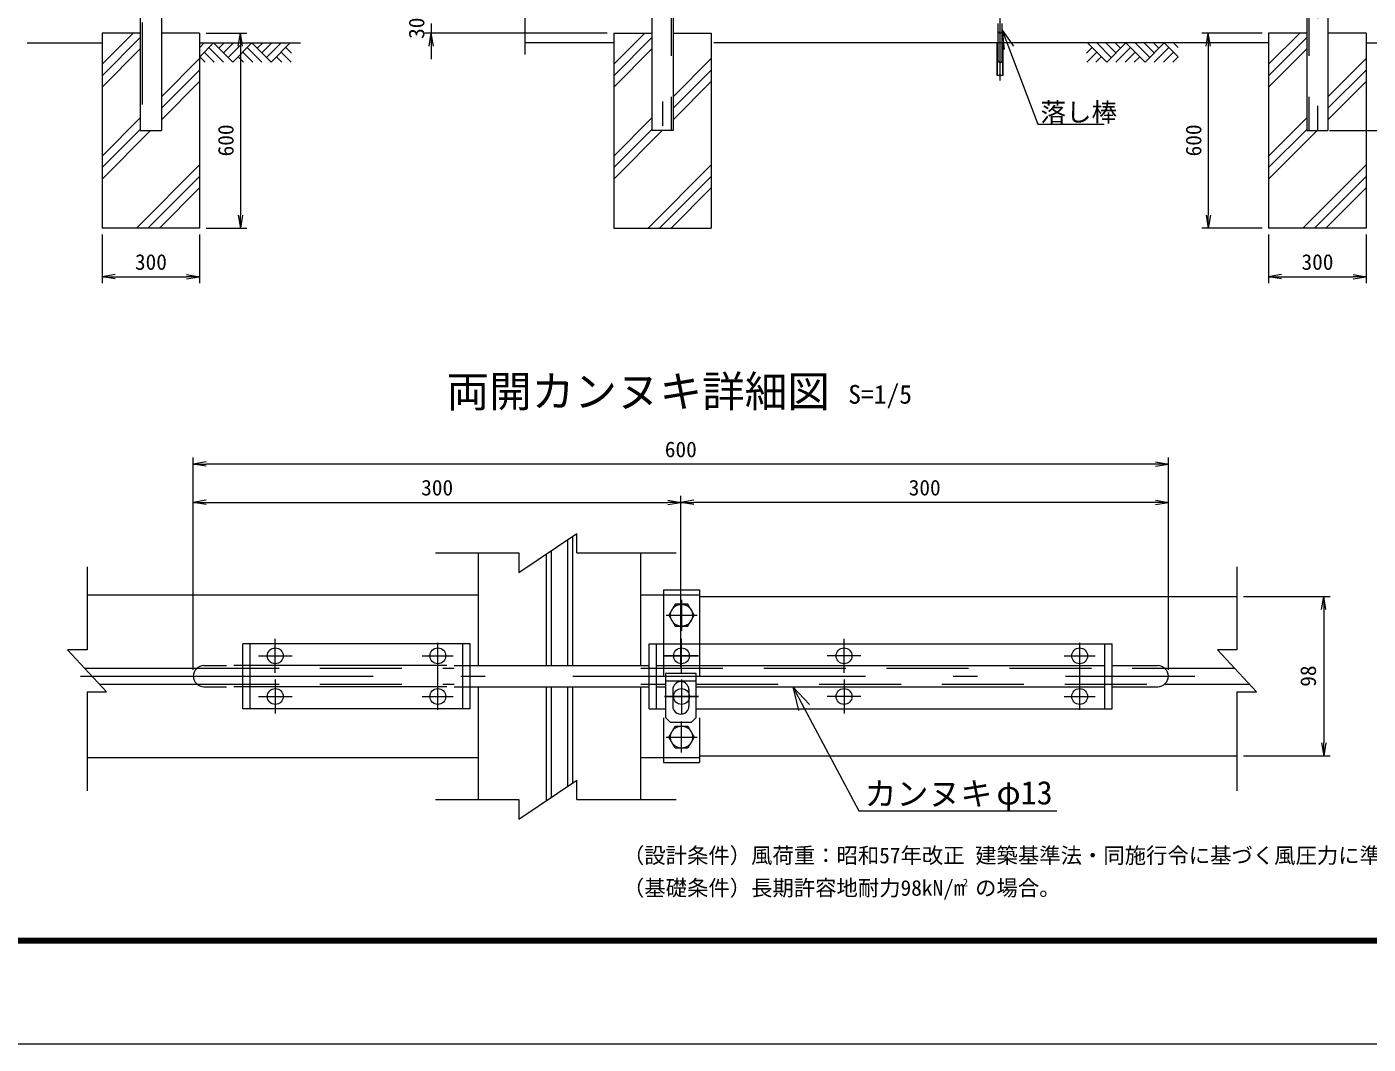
# Model space of a CAD drawing. Units: millimetres, scale not verified, with parts at other scales. Extents: x -5936 to 5936, y -4198 to 4198.
# Drawn here: x -1380 to 2747, y -4198 to -1067 of the extents above; entities that cross this region are included whole.
import ezdxf
from ezdxf.enums import TextEntityAlignment as Align

# ---------------------------------------------------------------- set-up
doc = ezdxf.new("R2010")
doc.units = ezdxf.units.MM
doc.header["$LTSCALE"] = 30
doc.linetypes.add('USER2', pattern=[12.6, 8.4, -4.2])
doc.linetypes.add('USER3', pattern=[50.5, 30, -9, 2.5, -9])
doc.layers.add('0-0_D-TTL-TXT', color=7, linetype='Continuous')
for name, color, linetype, lineweight in [('0-1_27', 3, 'Continuous', 9), ('0-2_D-STR1', 1, 'Continuous', 9), ('0-3_D-STR-TXT', 7, 'Continuous', 9), ('0-5_D-STR4', 7, 'Continuous', 9), ('0-6_0', 7, 'Continuous', 9), ('0-7_22', 7, 'Continuous', 9), ('0-8_D-STR-DIM', 7, 'Continuous', 9), ('0-B_D-DCR-HCH', 7, 'Continuous', 9), ('0-C_1', 7, 'Continuous', 9), ('0-D_D-STR3', 3, 'Continuous', 9), ('0-F_D-TTL', 7, 'Continuous', 9), ('1-0_D-BMK', 2, 'USER3', 9)]:
    doc.layers.add(name, color=color, linetype=linetype, lineweight=lineweight)
doc.styles.add('ＭＳ ゴシック', font='')
doc.styles.get('ＭＳ ゴシック').set_extended_font_data('MS Gothic')

# ---------------------------------------------------------------- blocks, each defined once
blk = doc.blocks.new('G63')
at = {"layer": '0-7_22'}
for p, q in [((155169.7, 85697.5), (155593.9, 86121.8)), ((155169.7, 84849), (156442.5, 86121.8)), ((156018.2, 85697.5), (157366.4, 84349.4)), ((156442.5, 86121.8), (158214.9, 84349.4)), ((157441.7, 86121.8), (156942.1, 85622.2)), ((158290.2, 86121.8), (157366.4, 85197.9)), ((159138.8, 86121.8), (157790.6, 84773.6)), ((159987.3, 86121.8), (158214.9, 84349.4)), ((159563, 85697.6), (160911.2, 84349.4)), ((159987.3, 86121.8), (161759.7, 84349.4)), ((160986.6, 86121.8), (160486.9, 85622.2)), ((161835.1, 86121.8), (160911.2, 85197.9)), ((162683.6, 86121.8), (161335.5, 84773.7)), ((163532.1, 86121.8), (161759.7, 84349.4)), ((163632, 85173.4), (163107.9, 85697.5)), ((155169.7, 84849), (155669.3, 84349.4)), ((155594, 85273.3), (156517.8, 84349.4)), ((158714.5, 84849), (159214.1, 84349.4)), ((159138.8, 85273.3), (160062.7, 84349.4)), ((162759, 84349.4), (162259.3, 84849)), ((163607.5, 84349.4), (162683.6, 85273.3))]:
    blk.add_line(p, q, dxfattribs=at)
blk = doc.blocks.new('_OPEN')
at = {"layer": '0-6_0'}
blk.add_line((-30, 5), (0, 0), dxfattribs=at)
blk.add_lwpolyline([(-30, -5), (0, 0), (-30, 0)], dxfattribs=at)
blk = doc.blocks.new('G84')
at = {"layer": '0-7_22'}
for p, q in [((237021, 85173.4), (237545.1, 85697.5)), ((237120.8, 86121.8), (238893.3, 84349.4)), ((237969.3, 86121.8), (239317.5, 84773.7)), ((238817.9, 86121.8), (239741.7, 85197.9)), ((240665.7, 86121.8), (238893.2, 84349.4)), ((239666.4, 86121.8), (240166, 85622.2)), ((241089.9, 85697.6), (239741.8, 84349.4)), ((240665.7, 86121.8), (242438.1, 84349.4)), ((241514.2, 86121.8), (242862.3, 84773.6)), ((242362.7, 86121.8), (243286.6, 85197.9)), ((244210.5, 86121.8), (242438.1, 84349.4)), ((243211.2, 86121.8), (243710.8, 85622.2)), ((244634.8, 85697.5), (243286.6, 84349.4)), ((245483.3, 84849), (244210.5, 86121.8)), ((245483.3, 85697.5), (245059, 86121.8)), ((237045.5, 84349.4), (237969.4, 85273.3)), ((237894, 84349.4), (238393.6, 84849)), ((241514.2, 85273.3), (240590.3, 84349.4)), ((241938.4, 84849), (241438.8, 84349.4)), ((245059, 85273.3), (244135.1, 84349.4)), ((245483.3, 84849), (244983.7, 84349.4))]:
    blk.add_line(p, q, dxfattribs=at)
blk = doc.blocks.new('G89')
at = {"layer": '0-C_1'}
for q in [(230594.5, 85832.6), (229723.9, 85500.6), (232847.4, 78617.5)]:
    blk.add_line((229539.7, 87291.1), q, dxfattribs=at)
blk = doc.blocks.new('G94')
at = {"layer": '0-C_1'}
for q in [(224139.3, 22396.2), (223316.5, 21958.9), (227782.8, 14547.7)]:
    blk.add_line((222911.9, 23712.9), q, dxfattribs=at)

msp = doc.modelspace()

# ---------------------------------------------------------------- linework, layer by layer
at = {"layer": '0-1_27', "linetype": 'USER3'}
msp.add_line((1614.49, -1231.83), (1614.49, -777.06), dxfattribs=at)
at = {"layer": '0-1_27'}
for p, q in [((1608.49, -1116.2), (1608.49, -1056.2)), ((1620.49, -1116.2), (1620.49, -1056.2)), ((1624.04, -1116.2), (1604.94, -1116.2)), ((1604.94, -1216.2), (1604.94, -1116.2)), ((1624.04, -1216.2), (1624.04, -1116.2)), ((1624.04, -1216.2), (1604.94, -1216.2))]:
    msp.add_line(p, q, dxfattribs=at)
at = {"layer": '0-1_27', "linetype": 'USER2'}
for p, q in [((1612.99, -1085.2), (1615.99, -1085.2)), ((1606.14, -1216.2), (1606.14, -1116.2)), ((1608.49, -1171.07), (1608.49, -1116.2)), ((1620.49, -1171.08), (1620.49, -1116.2)), ((1622.84, -1216.2), (1622.84, -1116.2)), ((1612.99, -1175.57), (1615.99, -1175.57))]:
    msp.add_line(p, q, dxfattribs=at)
for centre, start, end in [((1612.99, -1080.7), 179.99999, 270.00049), ((1615.99, -1080.7), 269.99951, 0.00001), ((1612.99, -1171.07), 179.99999, 270.00049), ((1615.99, -1171.07), 269.99951, 0.00001)]:
    msp.add_arc(centre, 4.5, start, end, dxfattribs=at)
at = {"layer": '0-2_D-STR1'}
for p, q in [((542.99, 1364.01), (542.99, -1386.2)), ((607.99, 1363.79), (607.99, -1386.2)), ((2557.99, 1363.79), (2557.99, -1386.2)), ((2622.99, 1364.01), (2622.99, -1386.2)), ((-1031.32, 973.8), (-1031.32, -1386.2)), ((151.51, -116.21), (151.51, -1151.88)), ((-1031.32, -1386.2), (-966.32, -1386.2)), ((607.99, -1386.2), (542.99, -1386.2)), ((2557.99, -1386.2), (2622.99, -1386.2)), ((133.07, -2745.54), (312.31, -2625.54)), ((300.08, -3032.63), (300.08, -2633.73)), ((312.31, -2685.54), (312.31, -2625.54)), ((234.08, -3032.63), (234.08, -2677.92)), ((284.08, -3032.63), (284.08, -2644.44)), ((9.08, -3032.63), (9.08, -2685.54)), ((218.08, -3032.63), (218.08, -2688.63)), ((312.31, -2685.54), (617.08, -2685.54)), ((509.08, -3032.63), (509.08, -2685.54)), ((-1194.72, -2728.4), (-1194.72, -2984.44)), ((2342.88, -2728.4), (2342.88, -2984.44)), ((-1194.72, -2815.13), (9.08, -2815.13)), ((509.08, -2815.13), (579.08, -2815.13)), ((689.08, -2820.13), (2342.88, -2820.13)), ((-1254.72, -2984.44), (-1134.72, -3113.68)), ((-1194.72, -2984.44), (-1254.72, -2984.44)), ((2342.88, -2984.44), (2282.88, -2984.44)), ((2282.88, -2984.44), (2402.88, -3113.68)), ((-1203.02, -3040.13), (-806.34, -3040.13)), ((2120.2, -3040.13), (2334.59, -3040.13)), ((-1156.59, -3090.13), (-806.34, -3090.13)), ((2120.2, -3090.13), (2381.01, -3090.13)), ((-1194.72, -3113.68), (-1194.72, -3418.45)), ((-1194.72, -3113.68), (-1134.72, -3113.68)), ((9.08, -3444.72), (9.08, -3097.63)), ((218.08, -3447.81), (218.08, -3097.63)), ((234.08, -3437.1), (234.08, -3097.63)), ((284.08, -3403.62), (284.08, -3097.63)), ((300.08, -3395.55), (300.08, -3097.63)), ((509.08, -3444.72), (509.08, -3097.63)), ((2342.88, -3113.68), (2342.88, -3418.45)), ((2342.88, -3113.68), (2402.88, -3113.68)), ((-1194.72, -3315.13), (9.08, -3315.13)), ((509.08, -3315.13), (579.08, -3315.13)), ((689.08, -3310.13), (2342.88, -3310.13)), ((133.07, -3504.72), (312.31, -3384.72)), ((312.31, -3444.72), (312.31, -3384.72)), ((312.31, -3444.72), (617.08, -3444.72))]:
    msp.add_line(p, q, dxfattribs=at)
at = {"layer": '0-2_D-STR1', "linetype": 'USER3'}
for p, q in [((575.49, 1388.33), (575.49, -1443.44)), ((2590.49, 1375.11), (2590.49, -1443.44))]:
    msp.add_line(p, q, dxfattribs=at)
at = {"layer": '0-2_D-STR1', "linetype": 'USER2'}
for p, q in [((601.99, 1363.79), (601.99, -1386.2)), ((2563.99, 1363.79), (2563.99, -1386.2)), ((-1025.32, -1053.78), (-1025.32, -1386.2))]:
    msp.add_line(p, q, dxfattribs=at)
at = {"layer": '0-2_D-STR1'}
for points in [[(-1200.03, 1396.01), (-966.32, 991.22), (-966.32, -1386.2)], [(-122.97, -2685.54), (133.07, -2685.54), (133.07, -2745.54)], [(-122.97, -3444.72), (133.07, -3444.72), (133.07, -3504.72)]]:
    msp.add_lwpolyline(points, dxfattribs=at)
msp.add_arc((2099.43, -3065.13), 32.5, 270, 90, dxfattribs=at)
at = {"layer": '0-3_D-STR-TXT'}
for p, q in [((1730.75, -1366.34), (1934.28, -1366.34)), ((1179.9, -3479.51), (1788.76, -3479.51))]:
    msp.add_line(p, q, dxfattribs=at)
at = {"layer": '0-5_D-STR4'}
for p, q in [((-1148.82, -1086.2), (-1148.82, -1686.2)), ((-1031.32, -1086.2), (-1148.82, -1086.2)), ((-848.82, -1086.2), (-966.32, -1086.2)), ((-848.82, -1086.2), (-848.82, -1686.2)), ((425.49, -1086.2), (425.49, -1686.2)), ((425.49, -1086.2), (542.99, -1086.2)), ((2740.49, -1086.2), (2622.99, -1086.2)), ((2740.49, -1086.2), (2740.49, -1686.2)), ((-1379.42, -1116.2), (-1148.82, -1116.2)), ((-848.82, -1116.2), (-538.45, -1116.2)), ((425.49, -1116.2), (151.51, -1116.2)), ((2440.49, -1116.2), (732.99, -1116.2)), ((2740.49, -1116.2), (3014.48, -1116.2)), ((-848.82, -1686.2), (-1148.82, -1686.2)), ((425.49, -1686.2), (725.49, -1686.2)), ((2740.49, -1686.2), (2440.49, -1686.2))]:
    msp.add_line(p, q, dxfattribs=at)
for points in [[(607.99, -1086.2), (725.49, -1086.2), (725.49, -1686.2)], [(2557.99, -1086.2), (2440.49, -1086.2), (2440.49, -1686.2)]]:
    msp.add_lwpolyline(points, dxfattribs=at)
at = {"layer": '0-8_D-STR-DIM'}
for p, q in [((-136.04, -1056.2), (-136.04, -1086.2)), ((-828.82, -1086.2), (-703, -1086.2)), ((405.49, -1086.2), (-156.04, -1086.2)), ((2420.49, -1086.2), (2234.67, -1086.2)), ((-723, -1126.2), (-723, -1646.2)), ((-136.04, -1126.2), (-136.04, -1166.2)), ((2254.67, -1126.2), (2254.67, -1646.2)), ((2627.99, -1386.2), (3556.17, -1386.2)), ((-828.82, -1686.2), (-703, -1686.2)), ((2420.49, -1686.2), (2234.67, -1686.2)), ((-1148.82, -1706.2), (-1148.82, -1855.72)), ((-848.82, -1706.2), (-848.82, -1855.72)), ((2440.49, -1706.2), (2440.49, -1855.72)), ((2740.49, -1706.2), (2740.49, -1855.72)), ((-1108.82, -1835.72), (-888.82, -1835.72)), ((2480.49, -1835.72), (2700.49, -1835.72)), ((-868.07, -3045.13), (-868.07, -2392.44)), ((2131.93, -3045.13), (2131.93, -2392.44)), ((2091.93, -2412.44), (-828.07, -2412.44)), ((-868.07, -3045.13), (-868.07, -2510.13)), ((631.93, -3036.9), (631.93, -2510.13)), ((631.93, -3036.9), (631.93, -2510.13)), ((2131.93, -3045.13), (2131.93, -2510.13)), ((-828.07, -2530.13), (591.93, -2530.13)), ((2091.93, -2530.13), (671.93, -2530.13)), ((2362.88, -2820.13), (2630.08, -2820.13)), ((2610.08, -2860.13), (2610.08, -3270.13)), ((2362.88, -3310.13), (2630.08, -3310.13))]:
    msp.add_line(p, q, dxfattribs=at)
at = {"layer": '0-B_D-DCR-HCH'}
for p, q in [((-1148.82, -1181.75), (-1053.26, -1086.2)), ((-1148.82, -1217.11), (-1031.32, -1099.61)), ((425.49, -1181.75), (521.05, -1086.2)), ((425.49, -1217.11), (542.99, -1099.61)), ((2440.49, -1181.75), (2536.05, -1086.2)), ((2440.49, -1217.11), (2557.99, -1099.61)), ((-1148.82, -1252.46), (-1031.32, -1134.96)), ((425.49, -1252.46), (542.99, -1134.96)), ((2440.49, -1252.46), (2557.99, -1134.96)), ((-966.32, -1282.1), (-848.82, -1164.6)), ((607.99, -1282.1), (725.49, -1164.6)), ((2622.99, -1282.1), (2740.49, -1164.6)), ((-966.32, -1317.45), (-848.82, -1199.95)), ((-966.32, -1352.81), (-848.82, -1235.31)), ((607.99, -1317.45), (725.49, -1199.95)), ((607.99, -1352.81), (725.49, -1235.31)), ((2622.99, -1317.45), (2740.49, -1199.95)), ((2622.99, -1352.81), (2740.49, -1235.31)), ((-1148.82, -1464.6), (-1031.32, -1347.1)), ((425.49, -1464.6), (542.99, -1347.1)), ((2440.49, -1464.6), (2557.99, -1347.1)), ((-1148.82, -1499.95), (-1031.32, -1382.45)), ((-1148.82, -1535.31), (-999.71, -1386.2)), ((425.49, -1499.95), (542.99, -1382.45)), ((425.49, -1535.31), (574.6, -1386.2)), ((2440.49, -1499.95), (2557.99, -1382.45)), ((2440.49, -1535.31), (2589.6, -1386.2)), ((-1043.26, -1686.2), (-848.82, -1491.76)), ((531.05, -1686.2), (725.49, -1491.76)), ((2546.05, -1686.2), (2740.49, -1491.76)), ((-1007.9, -1686.2), (-848.82, -1527.11)), ((-972.55, -1686.2), (-848.82, -1562.47)), ((566.41, -1686.2), (725.49, -1527.11)), ((601.76, -1686.2), (725.49, -1562.47)), ((2581.41, -1686.2), (2740.49, -1527.11)), ((2616.76, -1686.2), (2740.49, -1562.47))]:
    msp.add_line(p, q, dxfattribs=at)
at = {"layer": '0-D_D-STR3'}
for p, q in [((579.08, -2799.13), (689.08, -2799.13)), ((579.08, -2799.13), (579.08, -2815.13)), ((689.08, -2799.13), (689.08, -2815.13)), ((-15.92, -2965.13), (-715.92, -2965.13)), ((-715.92, -3165.13), (-715.92, -2965.13)), ((-693.42, -3165.13), (-693.42, -2965.13)), ((-38.42, -3165.13), (-38.42, -2965.13)), ((-15.92, -3165.13), (-15.92, -2965.13)), ((534.08, -2965.13), (1959.08, -2965.13)), ((534.08, -3165.13), (534.08, -2965.13)), ((556.58, -3165.13), (556.58, -2965.13)), ((1936.58, -3165.13), (1936.58, -2965.13)), ((1959.08, -3165.13), (1959.08, -2965.13)), ((-835.57, -3032.63), (-765.92, -3032.63)), ((-88.42, -3032.63), (-743.42, -3032.63)), ((-65.92, -3032.63), (534.08, -3032.63)), ((556.58, -3032.63), (1936.58, -3032.63)), ((1959.08, -3032.63), (2099.43, -3032.63)), ((584.43, -3056.9), (584.43, -3191.9)), ((679.43, -3056.9), (584.43, -3056.9)), ((679.43, -3191.9), (679.43, -3056.9)), ((-835.57, -3097.63), (-765.92, -3097.63)), ((-88.42, -3097.63), (-743.42, -3097.63)), ((-65.92, -3097.63), (534.08, -3097.63)), ((556.58, -3097.63), (584.43, -3097.63)), ((606.93, -3106.9), (606.93, -3156.9)), ((656.93, -3106.9), (656.93, -3156.9)), ((679.43, -3097.63), (1936.58, -3097.63)), ((1959.08, -3097.63), (2099.43, -3097.63)), ((-15.92, -3165.13), (-715.92, -3165.13)), ((534.08, -3165.13), (584.43, -3165.13)), ((679.43, -3165.13), (1959.08, -3165.13)), ((584.43, -3191.9), (599.43, -3206.9)), ((599.43, -3206.9), (664.43, -3206.9)), ((664.43, -3206.9), (679.43, -3191.9)), ((579.08, -3315.13), (579.08, -3331.13)), ((579.08, -3331.13), (689.08, -3331.13)), ((689.08, -3315.13), (689.08, -3331.13))]:
    msp.add_line(p, q, dxfattribs=at)
at = {"layer": '0-D_D-STR3', "linetype": 'USER2'}
for p, q in [((579.08, -2815.13), (579.08, -3315.13)), ((579.08, -2815.13), (689.08, -2815.13)), ((689.08, -2815.13), (689.08, -3315.13)), ((-615.92, -3054.61), (-615.92, -2950.65)), ((634.08, -3054.61), (634.08, -2950.65)), ((1134.08, -3054.61), (1134.08, -2950.65)), ((-667.9, -3002.63), (-563.96, -3002.63)), ((582.1, -3002.63), (686.04, -3002.63)), ((686.06, -3002.63), (582.12, -3002.63)), ((1186.06, -3002.63), (1082.12, -3002.63)), ((-856.34, -3040.13), (-65.92, -3040.13)), ((509.08, -3040.13), (2120.2, -3040.13)), ((-856.34, -3090.13), (-65.92, -3090.13)), ((-615.92, -3075.65), (-615.92, -3179.61)), ((509.08, -3090.13), (584.43, -3090.13)), ((584.43, -3079.4), (679.43, -3079.4)), ((634.08, -3075.65), (634.08, -3179.61)), ((679.43, -3090.13), (2120.2, -3090.13)), ((1134.08, -3075.65), (1134.08, -3179.61)), ((-667.9, -3127.63), (-563.96, -3127.63)), ((582.1, -3127.63), (686.04, -3127.63)), ((686.06, -3127.63), (582.12, -3127.63)), ((686.06, -3127.63), (582.12, -3127.63)), ((1186.06, -3127.63), (1082.12, -3127.63)), ((579.08, -3315.13), (689.08, -3315.13))]:
    msp.add_line(p, q, dxfattribs=at)
at = {"layer": '0-D_D-STR3', "linetype": 'USER3'}
for p, q in [((634.08, -2830.03), (634.08, -2925.23)), ((586.48, -2877.63), (681.68, -2877.63)), ((-115.92, -3169.01), (-115.92, -2962.32)), ((1859.08, -3169.01), (1859.08, -2962.32)), ((-163.52, -3002.63), (-68.32, -3002.63)), ((1811.48, -3002.63), (1906.68, -3002.63)), ((-163.52, -3127.63), (-68.32, -3127.63)), ((1811.48, -3127.63), (1906.68, -3127.63)), ((634.08, -3300.23), (634.08, -3205.03)), ((586.48, -3252.63), (681.68, -3252.63))]:
    msp.add_line(p, q, dxfattribs=at)
at = {"layer": '0-D_D-STR3', "linetype": 'USER2'}
for points in [[(673.28, -2877.63), (653.68, -2843.68), (614.48, -2843.68), (594.88, -2877.63), (614.48, -2911.58), (653.68, -2911.58)], [(673.28, -3252.63), (653.68, -3286.58), (614.48, -3286.58), (594.88, -3252.63), (614.48, -3218.68), (653.68, -3218.68)]]:
    msp.add_lwpolyline(points, close=True, dxfattribs=at)
for centre in [(634.08, -2877.63), (634.08, -3252.63)]:
    msp.add_circle(centre, 34, dxfattribs=at)
at = {"layer": '0-D_D-STR3'}
for centre in [(-615.92, -3002.63), (-115.92, -3002.63), (634.08, -3002.63), (1134.08, -3002.63), (1859.08, -3002.63), (-615.92, -3127.63), (-115.92, -3127.63), (634.08, -3127.63), (1134.08, -3127.63), (1859.08, -3127.63)]:
    msp.add_circle(centre, 24.43, dxfattribs=at)
for centre, radius, start, end in [((-835.57, -3065.13), 32.5, 90, 270), ((631.93, -3106.9), 25, 359.99999, 179.99999), ((631.93, -3156.9), 25, 179.99999, 0)]:
    msp.add_arc(centre, radius, start, end, dxfattribs=at)
at = {"layer": '0-F_D-TTL', "color": 2, "lineweight": 18}
msp.add_lwpolyline([(-5936, 4197.6), (5936, 4197.6), (5936, -4197.6), (-5936, -4197.6)], close=True, dxfattribs=at)
at = {"layer": '0-F_D-TTL'}
for points in [[(-5554.4, 3886.67), (5554.4, 3886.67), (5554.4, -3886.67), (-5554.4, -3886.67)], [(-5550.87, 3883.13), (5550.87, 3883.13), (5550.87, -3883.13), (-5550.87, -3883.13)], [(-5547.33, 3879.6), (5547.33, 3879.6), (5547.33, -3879.6), (-5547.33, -3879.6)], [(-5543.8, 3876.07), (5543.8, 3876.07), (5543.8, -3876.07), (-5543.8, -3876.07)], [(-5540.27, 3872.53), (5540.27, 3872.53), (5540.27, -3872.53), (-5540.27, -3872.53)]]:
    msp.add_lwpolyline(points, close=True, dxfattribs=at)
at = {"layer": '1-0_D-BMK'}
msp.add_line((-1214.91, -3065.13), (2213.13, -3065.13), dxfattribs=at)

# ---------------------------------------------------------------- block references
at = {"layer": '0-3_D-STR-TXT', "xscale": 0.03333333, "yscale": 0.03333333}
msp.add_blockref('G89', (-6030.83, -3986.93), dxfattribs=at)
at = {"layer": '0-6_0', "xscale": 0.03333333, "yscale": 0.03333333}
for name in ['G63', 'G84']:
    msp.add_blockref(name, (-6020.83, -3986.93), dxfattribs=at)
at = {"layer": '0-8_D-STR-DIM', "xscale": 1.333333, "yscale": 1.333333}
for p, rotation in [((-723, -1086.2), 90), ((-136.04, -1086.2), 90), ((2254.67, -1086.2), 90), ((-723, -1686.2), 270), ((2254.67, -1686.2), 270), ((-1148.82, -1835.72), 180), ((2440.49, -1835.72), 180), ((-868.07, -2412.44), 180), ((-868.07, -2530.13), 180), ((631.93, -2530.13), 180), ((2610.08, -2820.13), 90), ((2610.08, -3310.13), 270)]:
    msp.add_blockref('_OPEN', p, dxfattribs=dict(at, rotation=rotation))
for p in [(-848.82, -1835.72), (2740.49, -1835.72), (2131.93, -2412.44), (631.93, -2530.13), (2131.93, -2530.13)]:
    msp.add_blockref('_OPEN', p, dxfattribs=at)
at = {"layer": '0-D_D-STR3', "xscale": 0.04166667, "yscale": 0.04166667}
msp.add_blockref('G94', (-8311.05, -4085.67), dxfattribs=at)

# ---------------------------------------------------------------- texts
at = {"layer": '0-0_D-TTL-TXT', "style": 'ＭＳ ゴシック'}
for s, height, p in [('両開カンヌキ詳細図', 96.11, (-89.16, -2265.61)), ('S=1/5', 57.62, (1147.1, -2243.79)), ('（設計条件）風荷重：昭和57年改正 建築基準法・同施行令に基づく風圧力に準拠。', 48.17, (453.84, -3655.3)), ('（基礎条件）長期許容地耐力98kN/m の場合。', 48.17, (453.84, -3755.3)), ('2', 24.05, (1499.31, -3719.49))]:
    msp.add_text(s, height=height, dxfattribs=at).set_placement(p, align=Align.BOTTOM_LEFT)
at = {"layer": '0-3_D-STR-TXT', "style": 'ＭＳ ゴシック'}
for s, height, p in [('落し棒', 57.62, (1738.43, -1375.28)), ('カンヌキ', 72.14, (1197.06, -3484.42)), ('φ13', 72.14, (1603.05, -3481.39))]:
    msp.add_text(s, height=height, dxfattribs=at).set_placement(p, align=Align.BOTTOM_LEFT)
at = {"layer": '0-8_D-STR-DIM', "style": 'ＭＳ ゴシック'}
for s, p in [('30', (-142.79, -1103.82)), ('600', (-729.74, -1465.45)), ('600', (2247.92, -1465.45)), ('98', (2600.67, -3097.63))]:
    msp.add_text(s, height=48.17, rotation=90, dxfattribs=at).set_placement(p, align=Align.BOTTOM_LEFT)
for s, p in [('300', (-1047.69, -1828.97)), ('300', (2541.62, -1828.97)), ('600', (582.68, -2405.69)), ('300', (-166.95, -2523.38)), ('300', (1333.05, -2523.38))]:
    msp.add_text(s, height=48.17, dxfattribs=at).set_placement(p, align=Align.BOTTOM_LEFT)

doc.saveas('drawing.dxf')
